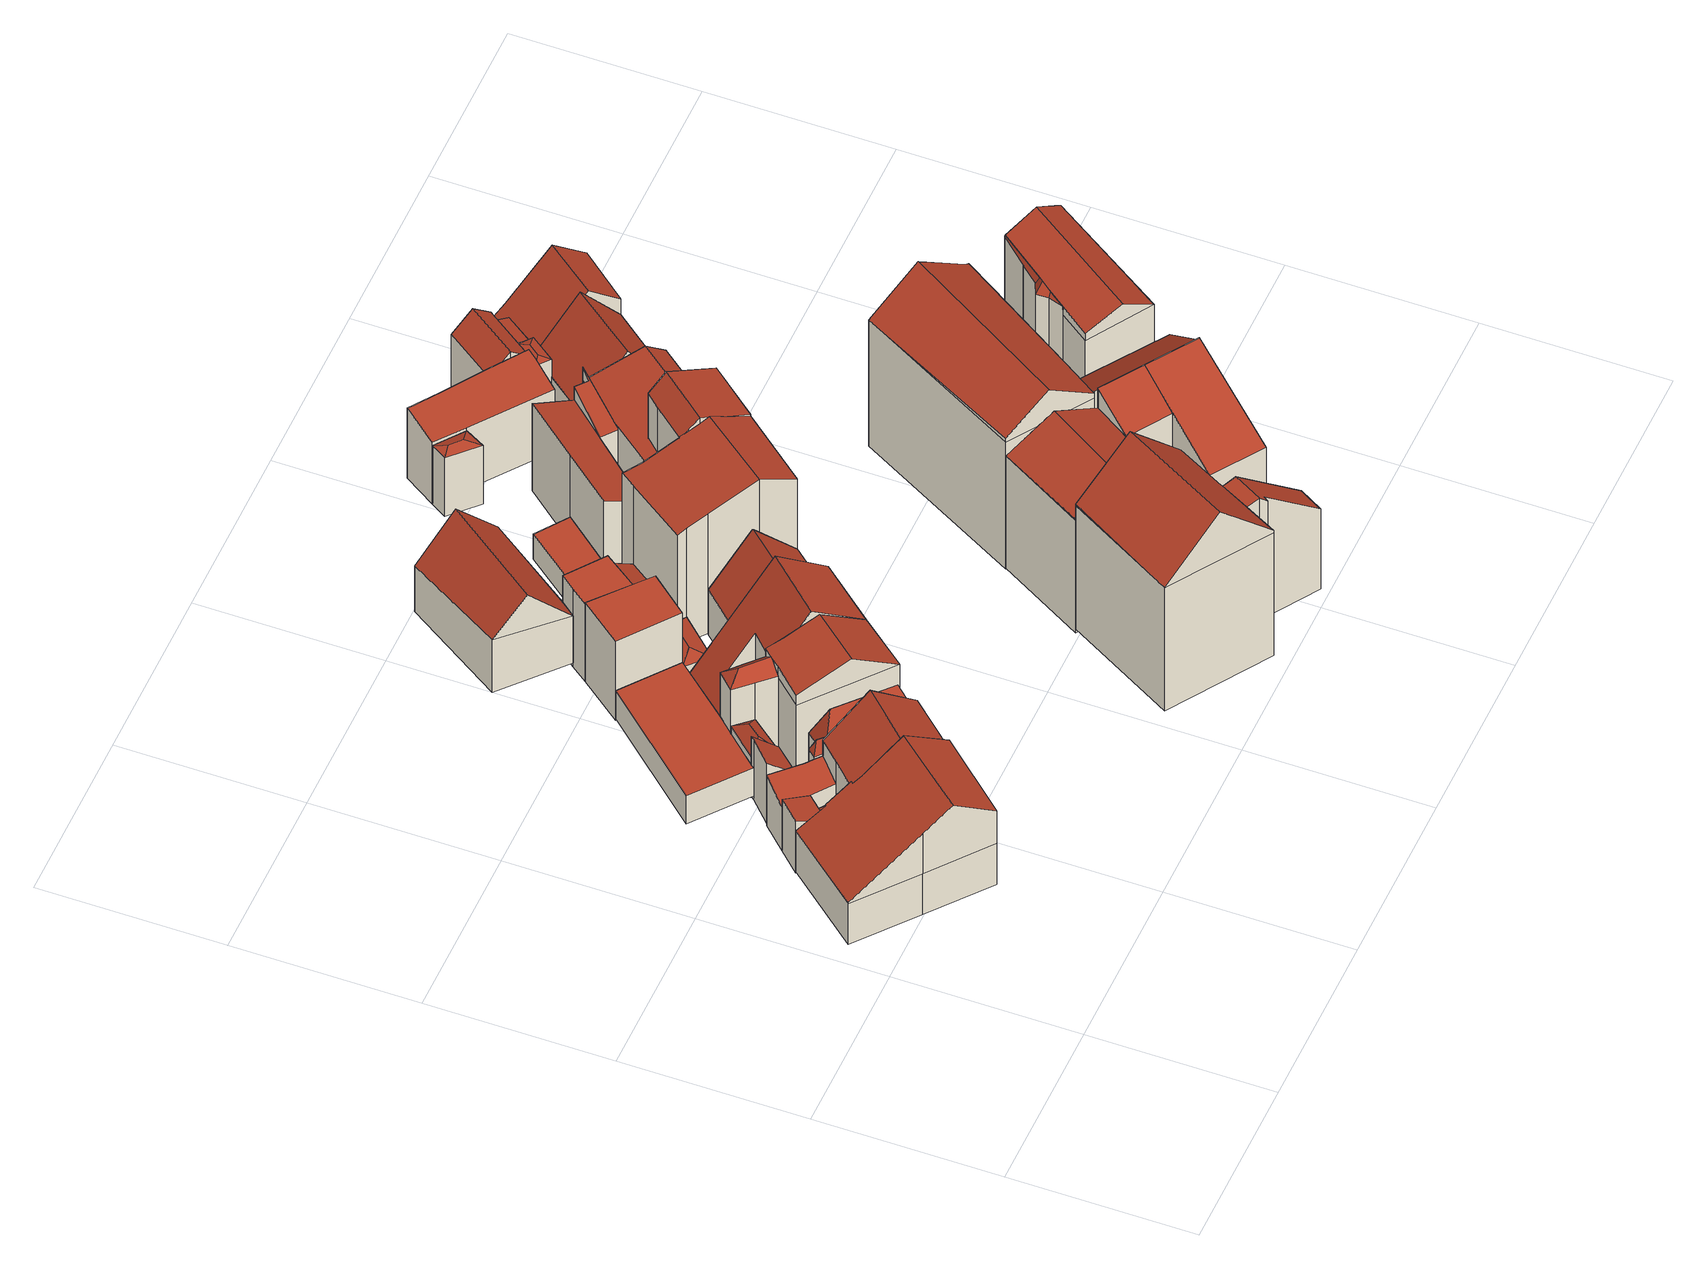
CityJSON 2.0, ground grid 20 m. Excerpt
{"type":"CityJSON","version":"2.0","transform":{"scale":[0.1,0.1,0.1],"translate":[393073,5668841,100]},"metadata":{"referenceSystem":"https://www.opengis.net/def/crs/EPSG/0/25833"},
"CityObjects":{
"building1":{"type":"Building","attributes":{"Gemeindeschluessel":14627140,"Geometrietyp2DReferenz":"3000","function":"31001_9998","roofType":"9999"},"children":["building1-1","building1-2"]},
"building1-1":{"type":"BuildingPart","attributes":{"Dachtyp_tdc":"tdcPolyFlatRoof","Dachneigung":2.76,"QualitaetDacherkennung":41,"Geometrietyp2DReferenz":"3000","roofType":"2100","measuredHeight":3.65},"parents":["building1"],"geometry":[{"type":"MultiSurface","lod":"2","boundaries":[[[0,1,2,3]],[[1,4,5,2]],[[4,6,7,5]],[[6,4,1,0]],[[3,2,5,7]],[[3,7,6,0]]],"semantics":{"surfaces":[{"type":"WallSurface"},{"type":"RoofSurface"},{"type":"GroundSurface"},{"type":"ClosureSurface"}],"values":[0,0,0,1,2,3]}}]},
"building1-2":{"type":"BuildingPart","attributes":{"Dachtyp_tdc":"tdcGableRoof","Dachneigung":34.04,"QualitaetDacherkennung":47,"Geometrietyp2DReferenz":"3000","roofType":"3100","measuredHeight":13.5},"parents":["building1"],"geometry":[{"type":"MultiSurface","lod":"2","boundaries":[[[8,9,10,11]],[[9,12,13,10]],[[12,14,15,13]],[[14,16,17,15]],[[16,18,0,3,17]],[[19,20,21,7,6]],[[20,22,23,21]],[[22,24,25,23]],[[24,8,11,25]],[[26,27,28,29]],[[30,31,28,27,32,33,34,35,36,14]],[[14,36,16]],[[16,36,35,18]],[[18,35,34,19]],[[19,34,33,20]],[[20,33,32,22]],[[22,32,27,26,24]],[[9,31,30,12]],[[8,29,28,31,9]],[[12,30,14]],[[24,26,29,8]],[[11,10,13,15,17,3,7,21,23,25]],[[6,0,18,19]],[[6,7,3,0]]],"semantics":{"surfaces":[{"type":"WallSurface"},{"type":"RoofSurface"},{"type":"GroundSurface"},{"type":"ClosureSurface"}],"values":[0,0,0,0,0,0,0,0,0,1,1,0,0,0,0,0,0,0,0,0,0,2,0,3]}}]},
"building2":{"type":"Building","attributes":{"Gemeindeschluessel":14627140,"Geometrietyp2DReferenz":"3000","function":"31001_9998","roofType":"9999"},"children":["building2-1","building2-2","building2-3"]},
"building2-1":{"type":"BuildingPart","attributes":{"Dachtyp_tdc":"tdcGableRoof","Dachneigung":39.57,"QualitaetDacherkennung":62,"Geometrietyp2DReferenz":"3000","roofType":"3100","measuredHeight":13.4},"parents":["building2"],"geometry":[{"type":"MultiSurface","lod":"2","boundaries":[[[37,38,39,40]],[[38,41,42,39]],[[41,43,44,45,42]],[[46,47,48,49,50]],[[47,51,52,48]],[[51,53,54,52]],[[53,37,40,54]],[[47,46,43,41,38,37]],[[37,53,51,47]],[[40,39,42,45,49,48,52,54]],[[50,44,43,46]],[[50,49,45,44]]],"semantics":{"surfaces":[{"type":"WallSurface"},{"type":"RoofSurface"},{"type":"GroundSurface"},{"type":"ClosureSurface"}],"values":[0,0,0,0,0,0,0,1,1,2,0,3]}}]},
"building2-2":{"type":"BuildingPart","attributes":{"Dachtyp_tdc":"tdcPolyFlatRoof","Dachneigung":20.66,"QualitaetDacherkennung":60,"Geometrietyp2DReferenz":"3000","roofType":"2100","measuredHeight":7.16},"parents":["building2"],"geometry":[{"type":"MultiSurface","lod":"2","boundaries":[[[55,56,57,58]],[[56,59,60,61,57]],[[55,58,62,63]],[[63,59,56,55]],[[58,57,61,62]],[[63,60,59]],[[63,62,61,60]]],"semantics":{"surfaces":[{"type":"WallSurface"},{"type":"RoofSurface"},{"type":"GroundSurface"},{"type":"ClosureSurface"}],"values":[0,0,0,1,2,0,3]}}]},
"building2-3":{"type":"BuildingPart","attributes":{"Dachtyp_tdc":"tdcPolyFlatRoof","Dachneigung":18.52,"QualitaetDacherkennung":50,"Geometrietyp2DReferenz":"3000","roofType":"2100","measuredHeight":7.12},"parents":["building2"],"geometry":[{"type":"MultiSurface","lod":"2","boundaries":[[[44,63,62,45]],[[60,64,65,61]],[[64,66,67,65]],[[66,68,69,67]],[[68,50,49,69]],[[50,68,66,64,60,63,44]],[[45,62,61,65,67,69,49]],[[60,61,62,63]],[[44,45,49,50]]],"semantics":{"surfaces":[{"type":"WallSurface"},{"type":"RoofSurface"},{"type":"GroundSurface"},{"type":"ClosureSurface"}],"values":[0,0,0,0,0,1,2,3,3]}}]},
"building3":{"type":"Building","attributes":{"Dachtyp_tdc":"tdcPolyFlatRoof","Gemeindeschluessel":14627140,"Dachneigung":41.21,"QualitaetDacherkennung":58,"Geometrietyp2DReferenz":"3000","function":"31001_9998","roofType":"2100","measuredHeight":8.46},"geometry":[{"type":"MultiSurface","lod":"2","boundaries":[[[70,71,72,73]],[[71,74,75,72]],[[74,76,77,75]],[[76,78,79,77]],[[78,80,81,79]],[[80,82,83,81]],[[82,70,73,83]],[[82,80,78,76,74,71,70]],[[73,72,75,77,79,81,83]]],"semantics":{"surfaces":[{"type":"WallSurface"},{"type":"RoofSurface"},{"type":"GroundSurface"}],"values":[0,0,0,0,0,0,0,1,2]}}]},
"building4":{"type":"Building","attributes":{"name":"Schmales Haus","Dachtyp_tdc":"tdcFreeFormRoof","Gemeindeschluessel":14627140,"Dachneigung":69.18,"QualitaetDacherkennung":15,"Geometrietyp2DReferenz":"3000","function":"31001_2090","roofType":"5000","measuredHeight":11.32},"geometry":[{"type":"MultiSurface","lod":"2","boundaries":[[[84,85,86,87]],[[85,88,89,86]],[[88,90,91,89]],[[90,92,93,91]],[[92,94,95,93]],[[94,84,87,95]],[[96,97,94,92]],[[98,96,92,90]],[[99,98,90,88]],[[99,88,85]],[[97,96,98,99,85,84]],[[97,84,94]],[[87,86,89,91,93,95]]],"semantics":{"surfaces":[{"type":"WallSurface"},{"type":"RoofSurface"},{"type":"GroundSurface"}],"values":[0,0,0,0,0,0,1,1,1,1,1,1,2]}}]},
"building5":{"type":"Building","attributes":{"Dachtyp_tdc":"tdcPolyFlatRoof","Gemeindeschluessel":14627140,"Dachneigung":0,"QualitaetDacherkennung":55,"Geometrietyp2DReferenz":"3000","function":"31001_9998","roofType":"1000","measuredHeight":3.91},"geometry":[{"type":"MultiSurface","lod":"2","boundaries":[[[100,101,102,103]],[[101,104,105,102]],[[104,106,107,105]],[[106,108,109,107]],[[108,110,111,109]],[[110,100,103,111]],[[110,108,106,104,101,100]],[[103,102,105,107,109,111]]],"semantics":{"surfaces":[{"type":"WallSurface"},{"type":"RoofSurface"},{"type":"GroundSurface"}],"values":[0,0,0,0,0,0,1,2]}}]},
"building6":{"type":"Building","attributes":{"Gemeindeschluessel":14627140,"Geometrietyp2DReferenz":"3000","function":"31001_9998","roofType":"9999"},"children":["building6-1","building6-2","building6-3"]},
"building6-1":{"type":"BuildingPart","attributes":{"Dachtyp_tdc":"tdcFreeFormRoof","Dachneigung":42.74,"QualitaetDacherkennung":22,"Geometrietyp2DReferenz":"3000","roofType":"5000","measuredHeight":12.15},"parents":["building6"],"geometry":[{"type":"MultiSurface","lod":"2","boundaries":[[[112,113,114,115,116]],[[113,117,118,114]],[[117,119,120,121,118]],[[122,123,124,125,126,127]],[[128,129,113,130,131]],[[130,113,112]],[[130,112,123,122,131]],[[117,129,128,119]],[[113,129,117]],[[125,115,114,118,121,126]],[[116,124,123,112]],[[116,115,125,124]],[[127,126,121,120]],[[127,120,119,122]],[[119,128,131,122]]],"semantics":{"surfaces":[{"type":"WallSurface"},{"type":"RoofSurface"},{"type":"GroundSurface"},{"type":"ClosureSurface"}],"values":[0,0,0,0,1,1,1,0,0,2,0,3,3,3,3]}}]},
"building6-2":{"type":"BuildingPart","attributes":{"Dachtyp_tdc":"tdcGableRoof","Dachneigung":19.38,"QualitaetDacherkennung":79,"Geometrietyp2DReferenz":"3000","roofType":"3100","measuredHeight":14.13},"parents":["building6"],"geometry":[{"type":"MultiSurface","lod":"2","boundaries":[[[120,132,133,121]],[[132,134,135,133]],[[134,136,137,135]],[[136,138,139,137]],[[138,140,141,139]],[[140,127,126,141]],[[142,143,144,145,146,147,148,131]],[[149,145,144,138]],[[136,149,138]],[[134,146,145,149,136]],[[120,119,128,148,147,132]],[[132,147,146,134]],[[140,143,142,122,127]],[[138,144,143,140]],[[126,121,133,135,137,139,141]],[[121,126,127,120]],[[128,131,148]],[[122,142,131]],[[127,122,119,120]],[[119,122,131,128]]],"semantics":{"surfaces":[{"type":"WallSurface"},{"type":"RoofSurface"},{"type":"GroundSurface"},{"type":"ClosureSurface"}],"values":[0,0,0,0,0,0,1,1,0,0,0,0,0,0,2,3,0,0,3,3]}}]},
"building6-3":{"type":"BuildingPart","attributes":{"Dachtyp_tdc":"tdcFreeFormRoof","Dachneigung":42.72,"QualitaetDacherkennung":11,"Geometrietyp2DReferenz":"3000","roofType":"5000","measuredHeight":6.89},"parents":["building6"],"geometry":[{"type":"MultiSurface","lod":"2","boundaries":[[[124,150,151,125]],[[150,152,153,151]],[[152,116,115,153]],[[154,155,116,152]],[[154,152,150]],[[155,154,150,124]],[[155,124,116]],[[125,151,153,115]],[[125,115,116,124]]],"semantics":{"surfaces":[{"type":"WallSurface"},{"type":"RoofSurface"},{"type":"GroundSurface"},{"type":"ClosureSurface"}],"values":[0,0,0,1,1,1,1,2,3]}}]},
"building7":{"type":"Building","attributes":{"Dachtyp_tdc":"tdcPolyFlatRoof","Gemeindeschluessel":14627140,"Dachneigung":2.72,"QualitaetDacherkennung":45,"Geometrietyp2DReferenz":"3000","function":"31001_9998","roofType":"2100","measuredHeight":5.63},"geometry":[{"type":"MultiSurface","lod":"2","boundaries":[[[156,157,158,159]],[[157,160,161,158]],[[160,162,163,161]],[[162,156,159,163]],[[162,160,157,156]],[[159,158,161,163]]],"semantics":{"surfaces":[{"type":"WallSurface"},{"type":"RoofSurface"},{"type":"GroundSurface"}],"values":[0,0,0,0,1,2]}}]},
"building8":{"type":"Building","attributes":{"Dachtyp_tdc":"tdcFreeFormRoof","Gemeindeschluessel":14627140,"Dachneigung":53.68,"QualitaetDacherkennung":34,"Geometrietyp2DReferenz":"3000","function":"31001_9998","roofType":"5000","measuredHeight":14.91},"geometry":[{"type":"MultiSurface","lod":"2","boundaries":[[[164,165,166,167]],[[165,168,169,166]],[[168,170,171,169]],[[170,172,173,171]],[[172,174,175,173]],[[174,176,177,175]],[[176,178,179,177]],[[178,149,180,179]],[[149,181,182,180]],[[181,164,167,182]],[[149,178,183,184]],[[165,164,181,184,183,176,174,172,170,168]],[[181,149,184]],[[178,176,183]],[[167,166,169,171,173,175,177,179,180,182]]],"semantics":{"surfaces":[{"type":"WallSurface"},{"type":"RoofSurface"},{"type":"GroundSurface"}],"values":[0,0,0,0,0,0,0,0,0,0,1,1,0,0,2]}}]},
"building9":{"type":"Building","attributes":{"Dachtyp_tdc":"tdcFreeFormRoof","Gemeindeschluessel":14627140,"Dachneigung":20.7,"QualitaetDacherkennung":19,"Geometrietyp2DReferenz":"3000","function":"31001_9998","roofType":"5000","measuredHeight":3.95},"geometry":[{"type":"MultiSurface","lod":"2","boundaries":[[[185,186,187,188]],[[186,189,190,187]],[[189,191,192,190]],[[191,185,188,192]],[[193,194,191,189]],[[193,189,186]],[[194,193,186,185]],[[194,185,191]],[[188,187,190,192]]],"semantics":{"surfaces":[{"type":"WallSurface"},{"type":"RoofSurface"},{"type":"GroundSurface"}],"values":[0,0,0,0,1,1,1,1,2]}}]},
"building10":{"type":"Building","attributes":{"Dachtyp_tdc":"tdcFreeFormRoof","Gemeindeschluessel":14627140,"Dachneigung":47.54,"QualitaetDacherkennung":81,"Geometrietyp2DReferenz":"3000","function":"31001_9998","roofType":"5000","measuredHeight":11.82},"geometry":[{"type":"MultiSurface","lod":"2","boundaries":[[[195,196,197,198]],[[196,199,200,197]],[[199,201,202,200]],[[201,203,204,202]],[[203,195,198,204]],[[195,203,205,206,196]],[[206,205,201,199]],[[199,196,206]],[[203,201,205]],[[198,197,200,202,204]]],"semantics":{"surfaces":[{"type":"WallSurface"},{"type":"RoofSurface"},{"type":"GroundSurface"}],"values":[0,0,0,0,0,1,1,0,0,2]}}]},
"building11":{"type":"Building","attributes":{"Dachtyp_tdc":"tdcGableRoof","Gemeindeschluessel":14627140,"Dachneigung":52.64,"QualitaetDacherkennung":59,"Geometrietyp2DReferenz":"3000","function":"31001_9998","roofType":"3100","measuredHeight":12.37},"geometry":[{"type":"MultiSurface","lod":"2","boundaries":[[[207,208,209,210]],[[208,211,212,209]],[[211,213,214,212]],[[213,207,210,214]],[[211,208,215]],[[207,213,216]],[[208,207,216,215]],[[213,211,215,216]],[[210,209,212,214]]],"semantics":{"surfaces":[{"type":"WallSurface"},{"type":"RoofSurface"},{"type":"GroundSurface"}],"values":[0,0,0,0,0,0,1,1,2]}}]},
"building12":{"type":"Building","attributes":{"Gemeindeschluessel":14627140,"Geometrietyp2DReferenz":"3000","function":"31001_9998","roofType":"9999"},"children":["building12-1","building12-2","building12-3","building12-4","building12-5"]},
"building12-1":{"type":"BuildingPart","attributes":{"Dachtyp_tdc":"tdcPolyFlatRoof","Dachneigung":0,"QualitaetDacherkennung":75,"Geometrietyp2DReferenz":"3000","roofType":"1000","measuredHeight":11.08},"parents":["building12"],"geometry":[{"type":"MultiSurface","lod":"2","boundaries":[[[217,218,219,220,221,222]],[[218,223,224,219]],[[223,225,226,227,224]],[[225,223,218,217]],[[220,219,224,227,228]],[[222,229,230,231,226,225,217]],[[228,227,226,231,230,232]],[[221,220,228,232]],[[221,232,230,229,222]]],"semantics":{"surfaces":[{"type":"WallSurface"},{"type":"RoofSurface"},{"type":"GroundSurface"},{"type":"ClosureSurface"}],"values":[0,0,0,1,2,0,3,3,3]}}]},
"building12-2":{"type":"BuildingPart","attributes":{"Dachtyp_tdc":"tdcGableRoof","Dachneigung":23.5,"QualitaetDacherkennung":43,"Geometrietyp2DReferenz":"3000","roofType":"3100","measuredHeight":19.3},"parents":["building12"],"geometry":[{"type":"MultiSurface","lod":"2","boundaries":[[[233,234,235,236]],[[234,237,238,235]],[[237,239,240,238]],[[239,241,242,240]],[[241,243,244,245,242]],[[239,237,234,233,246,247]],[[247,248,249,250,243,241,239]],[[251,236,235,238,240,242,245,252]],[[246,253,247]],[[233,236,251,253,246]],[[250,244,243]],[[253,248,247]],[[251,252,249,248,253]],[[252,245,244,250,249]]],"semantics":{"surfaces":[{"type":"WallSurface"},{"type":"RoofSurface"},{"type":"GroundSurface"},{"type":"ClosureSurface"}],"values":[0,0,0,0,0,1,1,2,0,3,0,0,3,3]}}]},
"building12-3":{"type":"BuildingPart","attributes":{"Dachtyp_tdc":"tdcPolyFlatRoof","Dachneigung":0,"QualitaetDacherkennung":63,"Geometrietyp2DReferenz":"3000","roofType":"1000","measuredHeight":10.86},"parents":["building12"],"geometry":[{"type":"MultiSurface","lod":"2","boundaries":[[[226,254,255,227]],[[254,256,257,255]],[[256,258,259,260,261,257]],[[256,254,226,231,258]],[[261,228,227,255,257]],[[230,259,258,231]],[[232,228,261,260]],[[232,260,259,230]],[[227,228,232,230,231,226]]],"semantics":{"surfaces":[{"type":"WallSurface"},{"type":"RoofSurface"},{"type":"GroundSurface"},{"type":"ClosureSurface"}],"values":[0,0,0,1,2,0,3,3,3]}}]},
"building12-4":{"type":"BuildingPart","attributes":{"Dachtyp_tdc":"tdcGableRoof","Dachneigung":20.69,"QualitaetDacherkennung":36,"Geometrietyp2DReferenz":"3000","roofType":"3100","measuredHeight":18.92},"parents":["building12"],"geometry":[{"type":"MultiSurface","lod":"2","boundaries":[[[262,263,264,265,266]],[[263,267,268,264]],[[267,269,270,268]],[[269,271,233,236,270]],[[244,272,273,245]],[[272,274,275,273]],[[274,276,277,275]],[[276,278,279,277]],[[278,280,281,282,279]],[[274,272,244,250,283]],[[283,248,253,246,271,269,267,263,262,280,278,276,274]],[[282,265,264,268,270,236,251,252,245,273,275,277,279]],[[262,266,281,280]],[[266,265,282,281]],[[249,248,283]],[[246,233,271]],[[251,236,233,246,253]],[[252,251,253,248,249]],[[250,249,283]],[[252,249,250,244,245]]],"semantics":{"surfaces":[{"type":"WallSurface"},{"type":"RoofSurface"},{"type":"GroundSurface"},{"type":"ClosureSurface"}],"values":[0,0,0,0,0,0,0,0,0,1,1,2,0,3,0,0,3,3,0,3]}}]},
"building12-5":{"type":"BuildingPart","attributes":{"Dachtyp_tdc":"tdcGableRoof","Dachneigung":33.02,"QualitaetDacherkennung":10,"Geometrietyp2DReferenz":"3000","roofType":"3100","measuredHeight":7.02},"parents":["building12"],"geometry":[{"type":"MultiSurface","lod":"2","boundaries":[[[281,221,220,282]],[[260,284,285,261]],[[284,266,265,285]],[[266,286,229,222,281]],[[259,230,229,286,287]],[[260,259,287,284]],[[284,287,286,266]],[[281,222,221]],[[282,220,228,261,285,265]],[[220,221,232,228]],[[261,228,232,260]],[[282,265,266,281]],[[232,230,259,260]],[[221,222,229,230,232]]],"semantics":{"surfaces":[{"type":"WallSurface"},{"type":"RoofSurface"},{"type":"GroundSurface"},{"type":"ClosureSurface"}],"values":[0,0,0,1,1,0,0,0,2,3,3,3,3,3]}}]},
"building13":{"type":"Building","attributes":{"Dachtyp_tdc":"tdcPolyFlatRoof","Gemeindeschluessel":14627140,"Dachneigung":0,"QualitaetDacherkennung":66,"Geometrietyp2DReferenz":"3000","function":"31001_9998","roofType":"1000","measuredHeight":3.5},"geometry":[{"type":"MultiSurface","lod":"2","boundaries":[[[288,289,290,291]],[[289,292,293,290]],[[292,294,295,293]],[[294,288,291,295]],[[294,292,289,288]],[[291,290,293,295]]],"semantics":{"surfaces":[{"type":"WallSurface"},{"type":"RoofSurface"},{"type":"GroundSurface"}],"values":[0,0,0,0,1,2]}}]},
"building14":{"type":"Building","attributes":{"Gemeindeschluessel":14627140,"Geometrietyp2DReferenz":"3000","function":"31001_9998","roofType":"9999"},"children":["building14-1","building14-2"]},
"building14-1":{"type":"BuildingPart","attributes":{"Dachtyp_tdc":"tdcGableRoof","Dachneigung":46,"QualitaetDacherkennung":61,"Geometrietyp2DReferenz":"3000","roofType":"3100","measuredHeight":23.9},"parents":["building14"],"geometry":[{"type":"MultiSurface","lod":"2","boundaries":[[[296,297,298,299]],[[297,300,301,298]],[[300,302,303,301]],[[302,304,305,303]],[[306,307,308,309]],[[307,310,311,308]],[[310,312,313,311]],[[312,296,299,313]],[[312,314,315,316]],[[317,318,319,320,315,314,321,322,323]],[[306,324,323,322,307]],[[307,322,321,310]],[[310,321,314,312]],[[297,320,319,300]],[[296,316,315,320,297]],[[300,319,318,302]],[[302,318,317,325,304]],[[312,316,296]],[[299,298,301,303,305,309,308,311,313]],[[309,305,304,306]],[[323,324,325,317]],[[304,325,324,306]]],"semantics":{"surfaces":[{"type":"WallSurface"},{"type":"RoofSurface"},{"type":"GroundSurface"},{"type":"ClosureSurface"}],"values":[0,0,0,0,0,0,0,0,1,1,0,0,0,0,0,0,0,0,2,3,0,3]}}]},
"building14-2":{"type":"BuildingPart","attributes":{"Dachtyp_tdc":"tdcGableRoof","Dachneigung":41.03,"QualitaetDacherkennung":15,"Geometrietyp2DReferenz":"3000","roofType":"3100","measuredHeight":17.74},"parents":["building14"],"geometry":[{"type":"MultiSurface","lod":"2","boundaries":[[[326,327,328,329]],[[327,330,331,328]],[[330,324,306,309,331]],[[325,332,333,305,304]],[[332,334,335,333]],[[334,336,337,335]],[[336,326,329,337]],[[332,325,324,330]],[[330,327,326,336,334,332]],[[329,328,331,309,305,333,335,337]],[[304,305,309,306]],[[325,304,306,324]]],"semantics":{"surfaces":[{"type":"WallSurface"},{"type":"RoofSurface"},{"type":"GroundSurface"},{"type":"ClosureSurface"}],"values":[0,0,0,0,0,0,0,1,1,2,3,3]}}]},
"building15":{"type":"Building","attributes":{"Gemeindeschluessel":14627140,"Geometrietyp2DReferenz":"3000","function":"31001_9998","roofType":"9999"},"children":["building15-1","building15-2","building15-3"]},
"building15-1":{"type":"BuildingPart","attributes":{"Dachtyp_tdc":"tdcPolyFlatRoof","Dachneigung":20.98,"QualitaetDacherkennung":51,"Geometrietyp2DReferenz":"3000","roofType":"2100","measuredHeight":12.2},"parents":["building15"],"geometry":[{"type":"MultiSurface","lod":"2","boundaries":[[[338,339,340,341]],[[339,342,343,340]],[[342,344,345,343]],[[344,346,347,345]],[[346,348,349,347]],[[348,350,351,349]],[[348,346,344,342,339,338,350]],[[351,341,340,343,345,347,349]],[[341,351,350,338]]],"semantics":{"surfaces":[{"type":"WallSurface"},{"type":"RoofSurface"},{"type":"GroundSurface"},{"type":"ClosureSurface"}],"values":[0,0,0,0,0,0,1,2,3]}}]},
"building15-2":{"type":"BuildingPart","attributes":{"Dachtyp_tdc":"tdcGableRoof","Dachneigung":10.25,"QualitaetDacherkennung":30,"Geometrietyp2DReferenz":"3000","roofType":"3100","measuredHeight":12.13},"parents":["building15"],"geometry":[{"type":"MultiSurface","lod":"2","boundaries":[[[352,353,354,355]],[[353,356,357,354]],[[356,358,359,357]],[[358,360,361,359]],[[360,362,363,364,361]],[[365,366,367,368]],[[366,369,370,367]],[[369,371,372,370]],[[371,352,355,372]],[[366,365,373,362,360,358,356,353,352]],[[352,371,369,366]],[[355,354,357,359,361,364,368,367,370,372]],[[373,363,362]],[[368,364,363,373,365]]],"semantics":{"surfaces":[{"type":"WallSurface"},{"type":"RoofSurface"},{"type":"GroundSurface"},{"type":"ClosureSurface"}],"values":[0,0,0,0,0,0,0,0,0,1,1,2,0,3]}}]},
"building15-3":{"type":"BuildingPart","attributes":{"Dachtyp_tdc":"tdcPolyFlatRoof","Dachneigung":17.53,"QualitaetDacherkennung":52,"Geometrietyp2DReferenz":"3000","roofType":"2100","measuredHeight":12.79},"parents":["building15"],"geometry":[{"type":"MultiSurface","lod":"2","boundaries":[[[363,374,361,364]],[[374,375,338,341,361]],[[376,377,378,351,350]],[[377,379,365,368,378]],[[379,377,376,375,374,363,373]],[[364,361,341,351,378,368]],[[350,338,375,376]],[[350,351,341,338]],[[373,365,379]],[[363,364,368,365,373]]],"semantics":{"surfaces":[{"type":"WallSurface"},{"type":"RoofSurface"},{"type":"GroundSurface"},{"type":"ClosureSurface"}],"values":[0,0,0,0,1,2,0,3,0,3]}}]},
"building16":{"type":"Building","attributes":{"Gemeindeschluessel":14627140,"Geometrietyp2DReferenz":"3000","function":"31001_9998","roofType":"9999"},"children":["building16-1","building16-2","building16-3"]},
"building16-1":{"type":"BuildingPart","attributes":{"Dachtyp_tdc":"tdcPolyFlatRoof","Dachneigung":29.14,"QualitaetDacherkennung":43,"Geometrietyp2DReferenz":"3000","roofType":"2100","measuredHeight":18.8},"parents":["building16"],"geometry":[{"type":"MultiSurface","lod":"2","boundaries":[[[380,381,382,383]],[[381,384,385,382]],[[384,386,387,388,385]],[[380,383,389,390]],[[390,386,384,381,380]],[[383,382,385,388,389]],[[387,386,390]],[[390,389,388,387]]],"semantics":{"surfaces":[{"type":"WallSurface"},{"type":"RoofSurface"},{"type":"GroundSurface"},{"type":"ClosureSurface"}],"values":[0,0,0,0,1,2,0,3]}}]},
"building16-2":{"type":"BuildingPart","attributes":{"Dachtyp_tdc":"tdcPolyFlatRoof","Dachneigung":29.29,"QualitaetDacherkennung":74,"Geometrietyp2DReferenz":"3000","roofType":"2100","measuredHeight":18.78},"parents":["building16"],"geometry":[{"type":"MultiSurface","lod":"2","boundaries":[[[391,390,389,392,393,394]],[[387,395,396,397,388]],[[387,390,391,395]],[[397,392,389,388]],[[394,395,391]],[[393,392,397,396]],[[393,396,395,394]],[[387,388,389,390]]],"semantics":{"surfaces":[{"type":"WallSurface"},{"type":"RoofSurface"},{"type":"GroundSurface"},{"type":"ClosureSurface"}],"values":[0,0,1,2,0,3,3,3]}}]},
"building16-3":{"type":"BuildingPart","attributes":{"Dachtyp_tdc":"tdcGableRoof","Dachneigung":27.29,"QualitaetDacherkennung":68,"Geometrietyp2DReferenz":"3000","roofType":"3100","measuredHeight":18.58},"parents":["building16"],"geometry":[{"type":"MultiSurface","lod":"2","boundaries":[[[398,393,392,399]],[[396,400,401,397]],[[400,402,403,401]],[[402,398,399,403]],[[404,405,406,398]],[[395,394,406,405,407]],[[400,407,405,404,402]],[[396,395,407,400]],[[398,406,394,393]],[[402,404,398]],[[399,392,397,401,403]],[[397,392,393,396]],[[393,394,395,396]]],"semantics":{"surfaces":[{"type":"WallSurface"},{"type":"RoofSurface"},{"type":"GroundSurface"},{"type":"ClosureSurface"}],"values":[0,0,0,0,1,1,0,0,0,0,2,3,3]}}]},
"building17":{"type":"Building","attributes":{"Gemeindeschluessel":14627140,"Geometrietyp2DReferenz":"3000","function":"31001_9998","roofType":"9999"},"children":["building17-1","building17-2","building17-3","building17-4"]},
"building17-1":{"type":"BuildingPart","attributes":{"Dachtyp_tdc":"tdcGableRoof","Dachneigung":52.05,"QualitaetDacherkennung":79,"Geometrietyp2DReferenz":"3000","roofType":"3100","measuredHeight":12.36},"parents":["building17"],"geometry":[{"type":"MultiSurface","lod":"2","boundaries":[[[408,409,410,411]],[[409,412,413,410]],[[414,415,416,417]],[[415,408,411,416]],[[418,419,420,421]],[[414,422,423,421,420]],[[409,423,422,412]],[[408,418,421,423,409]],[[412,422,414]],[[415,419,418,408]],[[414,420,419,415]],[[411,410,413,417,416]],[[417,413,412,414]]],"semantics":{"surfaces":[{"type":"WallSurface"},{"type":"RoofSurface"},{"type":"GroundSurface"},{"type":"ClosureSurface"}],"values":[0,0,0,0,1,1,0,0,0,0,0,2,3]}}]},
"building17-2":{"type":"BuildingPart","attributes":{"Dachtyp_tdc":"tdcFreeFormRoof","Dachneigung":16.38,"QualitaetDacherkennung":23,"Geometrietyp2DReferenz":"3000","roofType":"5000","measuredHeight":8.78},"parents":["building17"],"geometry":[{"type":"MultiSurface","lod":"2","boundaries":[[[424,425,414,417,426]],[[427,428,429,413,412]],[[430,424,426,431]],[[428,427,432]],[[427,425,433,432]],[[425,424,433]],[[424,430,428,432,433]],[[426,417,413,429,431]],[[412,414,425,427]],[[412,413,417,414]],[[431,429,428,430]]],"semantics":{"surfaces":[{"type":"WallSurface"},{"type":"RoofSurface"},{"type":"GroundSurface"},{"type":"ClosureSurface"}],"values":[0,0,0,1,1,1,1,2,0,3,3]}}]},
"building17-3":{"type":"BuildingPart","attributes":{"Dachtyp_tdc":"tdcPolyFlatRoof","Dachneigung":15.69,"QualitaetDacherkennung":43,"Geometrietyp2DReferenz":"3000","roofType":"2100","measuredHeight":9.9},"parents":["building17"],"geometry":[{"type":"MultiSurface","lod":"2","boundaries":[[[434,430,431]],[[435,429,428]],[[435,436,437,429]],[[436,438,439,440,437]],[[441,442,443]],[[441,444,445,442]],[[444,446,447,445]],[[446,448,449,447]],[[448,434,431,449]],[[448,446,444,441,438,436,435,434]],[[431,429,437,440,442,445,447,449]],[[435,428,430,434]],[[428,429,431,430]],[[443,439,438,441]],[[443,442,440,439]]],"semantics":{"surfaces":[{"type":"WallSurface"},{"type":"RoofSurface"},{"type":"GroundSurface"},{"type":"ClosureSurface"}],"values":[0,0,0,0,0,0,0,0,0,1,2,0,3,0,3]}}]},
"building17-4":{"type":"BuildingPart","attributes":{"Dachtyp_tdc":"tdcFreeFormRoof","Dachneigung":19.59,"QualitaetDacherkennung":15,"Geometrietyp2DReferenz":"3000","roofType":"5000","measuredHeight":8.63},"parents":["building17"],"geometry":[{"type":"MultiSurface","lod":"2","boundaries":[[[439,450,451,440]],[[450,452,453,451]],[[452,443,442,453]],[[454,450,439]],[[439,443,455,454]],[[443,452,455]],[[454,455,452,450]],[[440,451,453,442]],[[440,442,443,439]]],"semantics":{"surfaces":[{"type":"WallSurface"},{"type":"RoofSurface"},{"type":"GroundSurface"},{"type":"ClosureSurface"}],"values":[0,0,0,1,1,1,1,2,3]}}]},
"building18":{"type":"Building","attributes":{"Gemeindeschluessel":14627140,"Geometrietyp2DReferenz":"3000","function":"31001_9998","roofType":"9999"},"children":["building18-1","building18-2","building18-3","building18-4","building18-5"]},
"building18-1":{"type":"BuildingPart","attributes":{"Dachtyp_tdc":"tdcFreeFormRoof","Dachneigung":23.1,"QualitaetDacherkennung":10,"Geometrietyp2DReferenz":"3000","roofType":"5000","measuredHeight":7.28},"parents":["building18"],"geometry":[{"type":"MultiSurface","lod":"2","boundaries":[[[456,457,458,459]],[[460,461,462,463]],[[464,457,456]],[[456,465,461,466,464]],[[466,460,457,464]],[[466,461,460]],[[459,458,463,462,467]],[[463,458,457,460]],[[459,467,465,456]],[[467,462,461,465]]],"semantics":{"surfaces":[{"type":"WallSurface"},{"type":"RoofSurface"},{"type":"GroundSurface"},{"type":"ClosureSurface"}],"values":[0,0,1,1,1,0,2,3,0,3]}}]},
"building18-2":{"type":"BuildingPart","attributes":{"Dachtyp_tdc":"tdcPolyFlatRoof","Dachneigung":35.44,"QualitaetDacherkennung":46,"Geometrietyp2DReferenz":"3000","roofType":"2100","measuredHeight":18.61},"parents":["building18"],"geometry":[{"type":"MultiSurface","lod":"2","boundaries":[[[468,469,470,471]],[[469,472,473,470]],[[472,474,475,476,477,473]],[[472,469,468,478,479,474]],[[477,471,470,473]],[[479,475,474]],[[468,471,477,476,478]],[[478,476,475,479]]],"semantics":{"surfaces":[{"type":"WallSurface"},{"type":"RoofSurface"},{"type":"GroundSurface"},{"type":"ClosureSurface"}],"values":[0,0,0,1,2,0,3,3]}}]},
"building18-3":{"type":"BuildingPart","attributes":{"Dachtyp_tdc":"tdcGableRoof","Dachneigung":35.11,"QualitaetDacherkennung":57,"Geometrietyp2DReferenz":"3000","roofType":"3100","measuredHeight":21.98},"parents":["building18"],"geometry":[{"type":"MultiSurface","lod":"2","boundaries":[[[480,481,482,483]],[[481,484,460,463,482]],[[485,486,468,471,458,457]],[[476,487,488,477]],[[487,480,483,488]],[[489,490,491,480]],[[492,493,494,495,491,490,475,479]],[[476,475,490,489,487]],[[481,495,494,484]],[[480,491,495,481]],[[484,494,493,485]],[[485,493,492,486]],[[487,489,480]],[[483,482,463,458,471,477,488]],[[457,460,484,485]],[[457,458,463,460]],[[478,468,486]],[[477,471,468,478,476]],[[478,486,492,479]],[[476,478,479,475]]],"semantics":{"surfaces":[{"type":"WallSurface"},{"type":"RoofSurface"},{"type":"GroundSurface"},{"type":"ClosureSurface"}],"values":[0,0,0,0,0,1,1,0,0,0,0,0,0,2,0,3,0,3,0,3]}}]},
"building18-4":{"type":"BuildingPart","attributes":{"Dachtyp_tdc":"tdcGableRoof","Dachneigung":16.14,"QualitaetDacherkennung":31,"Geometrietyp2DReferenz":"3000","roofType":"3100","measuredHeight":19.42},"parents":["building18"],"geometry":[{"type":"MultiSurface","lod":"2","boundaries":[[[496,497,498,499]],[[497,500,501,498]],[[502,503,504,505]],[[503,506,507,504]],[[506,496,499,507]],[[508,509,510,511,496]],[[512,513,511,510,514,515]],[[502,516,514,510,509,503]],[[497,513,512,500]],[[496,511,513,497]],[[503,509,508,506]],[[506,508,496]],[[499,498,501,505,504,507]],[[505,501,500,502]],[[516,515,514]],[[500,512,515,516,502]]],"semantics":{"surfaces":[{"type":"WallSurface"},{"type":"RoofSurface"},{"type":"GroundSurface"},{"type":"ClosureSurface"}],"values":[0,0,0,0,0,1,1,0,0,0,0,0,2,3,0,3]}}]},
"building18-5":{"type":"BuildingPart","attributes":{"Dachtyp_tdc":"tdcFreeFormRoof","Dachneigung":61.67,"QualitaetDacherkennung":8,"Geometrietyp2DReferenz":"3000","roofType":"5000","measuredHeight":19.48},"parents":["building18"],"geometry":[{"type":"MultiSurface","lod":"2","boundaries":[[[517,514,505,462,461]],[[514,516,502,505]],[[518,519,501,500,512]],[[518,520,521,519]],[[520,522,523,521]],[[522,524,459,523]],[[524,525,465,467,459]],[[522,520,526,527]],[[520,518,528,526]],[[518,512,528]],[[512,515,516,514,527,526,528]],[[514,517,525,524,522,527]],[[467,462,505,501,519,521,523,459]],[[461,465,525,517]],[[462,467,465,461]],[[500,501,505,502]],[[512,500,502,516,515]]],"semantics":{"surfaces":[{"type":"WallSurface"},{"type":"RoofSurface"},{"type":"GroundSurface"},{"type":"ClosureSurface"}],"values":[0,0,0,0,0,0,0,1,1,1,1,1,2,0,3,3,3]}}]},
"building19":{"type":"Building","attributes":{"Gemeindeschluessel":14627140,"Geometrietyp2DReferenz":"3000","function":"31001_9998","roofType":"9999"},"children":["building19-1","building19-2","building19-3"]},
"building19-1":{"type":"BuildingPart","attributes":{"Dachtyp_tdc":"tdcGableRoof","Dachneigung":41.48,"QualitaetDacherkennung":69,"Geometrietyp2DReferenz":"3000","roofType":"3100","measuredHeight":10.63},"parents":["building19"],"geometry":[{"type":"MultiSurface","lod":"2","boundaries":[[[529,530,531,532]],[[530,533,534,531]],[[533,535,534]],[[536,537,538,539,540]],[[537,541,542,538]],[[541,543,544,542]],[[543,529,532,544]],[[537,536,533,530,529]],[[529,543,541,537]],[[532,531,534,539,538,542,544]],[[540,535,533,536]],[[540,539,534,535]]],"semantics":{"surfaces":[{"type":"WallSurface"},{"type":"RoofSurface"},{"type":"GroundSurface"},{"type":"ClosureSurface"}],"values":[0,0,0,0,0,0,0,1,1,2,0,3]}}]},
"building19-2":{"type":"BuildingPart","attributes":{"Dachtyp_tdc":"tdcGableRoof","Dachneigung":46.75,"QualitaetDacherkennung":58,"Geometrietyp2DReferenz":"3000","roofType":"3100","measuredHeight":11.97},"parents":["building19"],"geometry":[{"type":"MultiSurface","lod":"2","boundaries":[[[545,546,547,548]],[[549,550,551,552]],[[550,553,554,551]],[[553,555,556,554]],[[555,545,548,556]],[[557,558,559,560]],[[561,562,559,558,563,550]],[[553,563,558,557,555]],[[550,563,553]],[[545,560,559,562,546]],[[549,561,550]],[[555,557,560,545]],[[548,547,552,551,554,556]],[[552,547,546,549]],[[546,562,561,549]]],"semantics":{"surfaces":[{"type":"WallSurface"},{"type":"RoofSurface"},{"type":"GroundSurface"},{"type":"ClosureSurface"}],"values":[0,0,0,0,0,1,1,0,0,0,0,0,2,3,3]}}]},
"building19-3":{"type":"BuildingPart","attributes":{"Dachtyp_tdc":"tdcPolyFlatRoof","Dachneigung":19.18,"QualitaetDacherkennung":55,"Geometrietyp2DReferenz":"3000","roofType":"2100","measuredHeight":8.71},"parents":["building19"],"geometry":[{"type":"MultiSurface","lod":"2","boundaries":[[[535,564,561,549,552,534]],[[565,566,567,547,546,562]],[[566,540,539,567]],[[540,566,565,564,535]],[[552,547,567,539,534]],[[565,562,561,564]],[[546,547,552,549]],[[546,549,561,562]],[[534,539,540,535]]],"semantics":{"surfaces":[{"type":"WallSurface"},{"type":"RoofSurface"},{"type":"GroundSurface"},{"type":"ClosureSurface"}],"values":[0,0,0,1,2,0,3,3,3]}}]}
},
"vertices":[
[96,305,64],[119,330,62],[119,330,27],[96,305,27],[142,313,62],[142,313,27],[117,287,64],[117,287,27],
[129,142,84],[66,193,84],[66,193,27],[129,142,27],[3,244,84],[3,244,27],[72,326,84],[72,326,27],[95,304,84],[95,304,27],[96,305,84],[117,287,84],[115,285,84],[115,285,27],[122,278,84],[122,278,27],[198,219,84],[198,219,27],[198,219,129],[159,250,162],[92,172,162],[129,142,130],[3,244,85],[66,193,140],[122,278,131],[115,285,124],[117,287,124],[96,305,106],[95,304,105],
[156,252,159],[122,278,124],[122,278,25],[156,252,25],[115,285,115],[115,285,25],[142,313,116],[142,313,85],[142,313,25],[163,335,117],[204,303,159],[204,303,25],[163,335,25],[163,335,95],[244,271,118],[244,271,25],[198,219,117],[198,219,25],
[95,304,85],[72,326,97],[72,326,25],[95,304,25],[94,349,97],[94,349,84],[94,349,25],[119,330,25],[119,330,85],
[119,375,96],[119,375,25],[148,347,95],[148,347,25],[156,341,95],[156,341,25],
[119,375,112],[143,398,112],[143,398,28],[119,375,28],[146,402,112],[146,402,28],[164,381,88],[164,381,28],[146,360,87],[146,360,28],[154,353,77],[154,353,28],[148,347,77],[148,347,28],
[244,271,97],[156,341,97],[156,341,24],[244,271,24],[164,350,97],[164,350,24],[172,344,97],[172,344,24],[184,358,97],[184,358,24],[262,292,97],[262,292,24],[186,337,137],[242,290,134],[172,335,113],[165,342,113],
[143,398,72],[85,444,72],[85,444,33],[143,398,33],[187,558,72],[187,558,33],[245,513,72],[245,513,33],[193,453,72],[193,453,33],[146,402,72],[146,402,33],
[176,435,134],[193,453,134],[193,453,26],[176,435,26],[176,435,83],[212,435,134],[212,435,26],[227,420,134],[227,420,132],[227,420,26],[209,400,134],[193,417,134],[193,417,83],[193,417,26],[209,400,26],[209,400,132],[227,420,136],[212,435,135],[194,435,146],[219,411,147],
[232,415,132],[232,415,26],[240,407,132],[240,407,26],[309,350,132],[309,350,26],[269,299,132],[269,299,26],[182,370,132],[182,370,26],[209,400,147],[182,370,146],[228,332,167],[270,382,167],[240,407,154],[232,415,150],[227,420,147],[309,350,134],
[164,381,83],[164,381,26],[146,402,83],[146,402,26],[163,401,95],[176,416,94],
[212,435,84],[241,465,82],[241,465,28],[212,435,28],[262,445,82],[262,445,28],[232,415,84],[232,415,28],
[232,415,121],[262,445,123],[262,445,27],[232,415,27],[241,465,83],[241,465,27],[212,435,81],[212,435,27],[193,453,46],[193,453,27],[245,513,43],[245,513,27],[268,492,85],[268,492,27],[358,409,136],[358,409,27],[309,350,27],[240,407,136],[240,407,27],[317,447,176],[263,388,176],
[245,513,65],[280,555,65],[280,555,32],[245,513,32],[307,534,65],[307,534,32],[268,492,65],[268,492,32],[288,538,71],[267,515,71],
[249,638,102],[236,622,102],[236,622,36],[249,638,36],[171,679,110],[171,679,36],[241,787,100],[241,787,36],[316,732,102],[316,732,36],[278,760,154],[200,654,154],
[286,476,90],[325,519,92],[325,519,29],[286,476,29],[398,457,101],[398,457,29],[358,409,99],[358,409,29],[361,488,153],[321,443,153],
[280,555,141],[245,513,141],[245,513,30],[280,555,30],[280,555,74],[280,555,89],[187,558,141],[187,558,30],[223,604,141],[223,604,139],[223,604,30],[262,570,30],[267,566,100],[262,570,83],[262,570,139],[262,570,74],
[400,579,204],[430,614,203],[430,614,30],[400,579,30],[444,629,204],[444,629,30],[460,617,223],[460,617,30],[503,583,199],[503,583,30],[459,530,199],[459,530,197],[459,530,30],[404,575,209],[416,565,223],[424,559,219],[425,558,218],[439,546,210],[416,565,30],[425,558,30],[416,565,215],
[236,622,139],[236,622,30],[249,638,139],[249,638,30],[289,608,139],[289,608,83],[289,608,74],[289,608,30],
[344,604,184],[355,620,184],[355,620,30],[344,604,30],[344,604,74],[369,604,192],[369,604,30],[399,579,207],[399,579,30],[400,579,207],[398,457,199],[398,457,30],[367,483,219],[367,483,30],[325,519,198],[325,519,30],[307,534,189],[307,534,30],[299,540,185],[299,540,74],[299,540,30],[425,558,219],
[305,631,74],[305,631,30],[311,627,100],[305,631,83],
[311,658,65],[352,710,65],[352,710,30],[311,658,30],[386,686,65],[386,686,30],[343,634,65],[343,634,30],
[481,204,181],[563,149,181],[563,149,9],[481,204,9],[582,137,181],[582,137,9],[554,84,181],[554,84,9],[555,84,181],[555,84,9],[538,51,181],[538,52,181],[538,52,9],[538,51,9],[520,16,181],[520,16,9],[414,85,181],[414,85,9],[468,50,248],[533,169,248],[481,204,184],[555,84,185],[554,84,186],[582,137,186],[563,149,210],[520,16,184],[538,52,185],[538,51,185],[538,51,184],[555,84,183],
[562,43,178],[559,38,178],[559,38,9],[562,43,9],[551,43,187],[551,43,9],[569,75,187],[569,75,9],[633,34,120],[633,34,9],[617,7,121],[617,7,9],
[432,674,134],[369,604,136],[369,604,29],[432,674,29],[355,620,144],[355,620,29],[343,634,151],[343,634,29],[386,686,151],[386,686,29],[435,745,151],[435,745,29],[470,716,133],[470,716,29],
[485,597,150],[444,629,141],[444,629,29],[485,597,29],[430,614,140],[430,614,29],[417,622,138],[417,622,29],[448,662,138],[448,662,29],[449,662,138],[449,662,135],[449,662,29],[492,716,138],[546,674,150],[546,674,29],[492,716,29],[564,660,132],[564,660,29],[503,583,132],[503,583,29],[454,669,138],
[448,662,135],[432,674,135],[470,716,152],[482,706,152],[482,706,29],[492,716,157],
[720,174,191],[663,82,131],[663,82,3],[720,174,3],[609,118,131],[609,118,3],[642,170,165],[642,170,164],[642,170,3],[668,209,3],[668,209,191],
[623,239,191],[623,239,3],[623,239,160],[623,239,163],[597,199,164],[597,199,160],[597,199,3],
[534,298,160],[534,298,3],[563,149,160],[563,149,3],[481,204,160],[481,204,3],[481,204,162],[524,174,189],[581,267,189],[563,149,165],
[564,660,87],[492,716,87],[492,716,28],[564,660,28],[528,763,87],[528,763,28],[548,790,87],[619,729,87],[619,729,28],[548,790,28],[564,660,100],[619,729,99],[586,757,152],[531,686,152],[528,763,88],[492,716,88],
[534,801,113],[548,790,113],[534,801,28],[528,763,113],[514,774,113],[514,774,28],[520,783,113],[520,783,28],[526,776,116],[535,788,116],
[520,783,127],[514,774,124],[492,745,114],[492,745,28],[414,804,114],[414,804,110],[414,804,28],[384,827,114],[384,827,28],[384,827,110],[406,862,126],[406,862,28],[436,841,126],[436,841,28],[483,809,127],[483,809,28],
[402,782,110],[402,782,28],[373,810,110],[373,810,28],[399,801,114],[386,812,114],
[749,367,65],[715,386,65],[715,386,2],[749,367,2],[736,418,65],[778,398,65],[778,398,2],[736,418,2],[745,394,74],[750,367,65],[757,408,75],[750,367,2],
[647,282,153],[746,215,153],[746,215,2],[647,282,2],[720,174,188],[720,174,2],[620,241,188],[620,241,185],[620,241,179],[620,241,2],[627,252,179],[622,245,185],
[633,479,179],[732,420,179],[732,420,2],[633,479,2],[736,418,179],[715,386,179],[647,282,179],[534,298,179],[534,298,2],[534,298,185],[576,270,222],[684,449,222],[647,282,184],[715,386,181],[736,418,180],[732,420,182],
[760,237,172],[691,280,172],[691,280,2],[760,237,2],[714,312,172],[714,312,2],[779,398,172],[836,370,172],[836,370,2],[779,398,2],[843,367,172],[843,367,2],[843,367,175],[836,370,181],[815,380,196],[729,256,196],[714,312,184],[691,280,183],[779,398,185],[758,371,184],[779,398,184],
[778,398,184],[720,329,184],[720,329,2],[719,342,184],[719,342,2],[732,348,184],[732,348,2],[749,367,184],[750,367,184],[726,338,197],[734,344,192],[723,329,190],
[542,850,135],[559,838,118],[559,838,29],[542,850,29],[553,830,118],[553,830,29],[553,830,116],[520,783,118],[503,795,135],[503,795,29],[520,783,29],[520,783,116],[483,809,113],[483,809,29],[522,864,113],[522,864,29],
[619,729,77],[544,792,77],[544,792,29],[619,729,29],[565,822,77],[584,849,77],[584,849,29],[565,822,29],[595,838,77],[595,838,29],[664,782,77],[664,782,29],[664,782,119],[635,806,149],[593,751,149],[619,729,121],[565,822,79],[544,792,81],[595,838,94],
[565,822,111],[544,792,111],[534,801,115],[534,801,29]
]}
